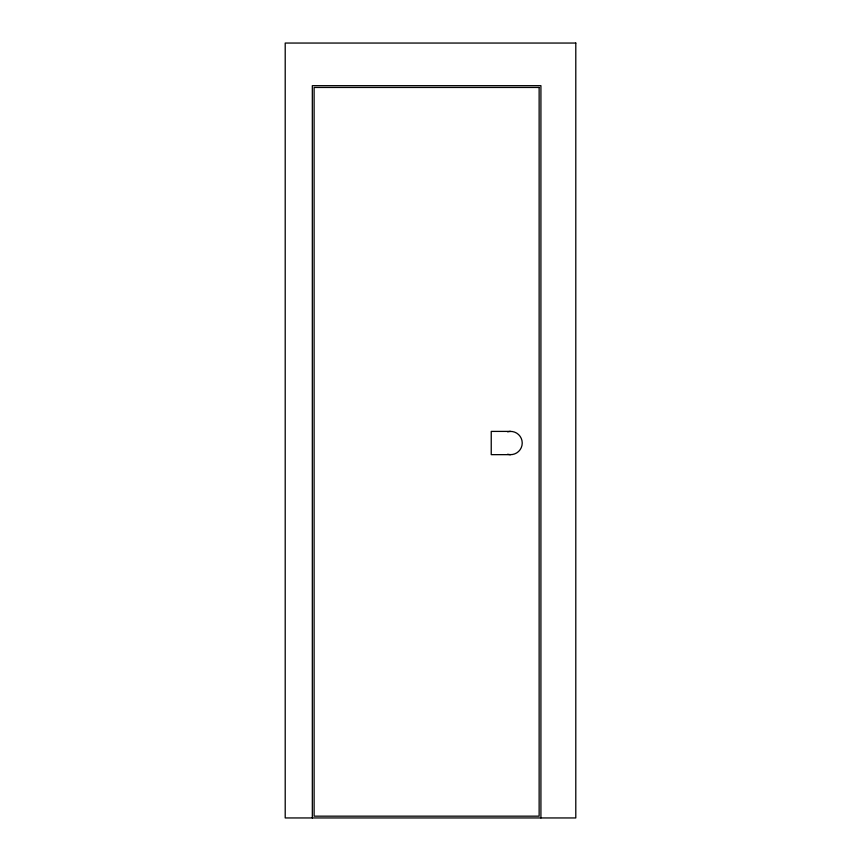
<?xml version="1.0" encoding="UTF-8"?>
<svg xmlns="http://www.w3.org/2000/svg" width="861" height="861" viewBox="0 0 861 861"><rect width="100%" height="100%" fill="white"/><g stroke="black" fill="none" stroke-linecap="round" stroke-linejoin="round"><path stroke-width="1.29" d="M510.605 431.404L491.233 431.404L491.233 454.651L510.605 454.651M540.923 817.95L540.923 85.669L312.328 85.669L312.328 817.95M507.603 431.802A11.623 11.623 0 0 1 522.229 443.028A11.623 11.623 0 0 1 507.603 454.253M575.794 43.05L285.206 43.05L285.206 817.95L575.794 817.95L575.794 43.05M539.137 87.456L314.114 87.456L314.114 816.163L539.137 816.163L539.137 87.456"/></g></svg>
